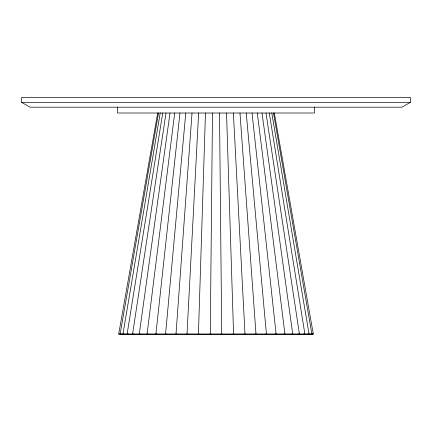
<?xml version="1.0" encoding="UTF-8"?>
<svg xmlns="http://www.w3.org/2000/svg" width="432" height="432" viewBox="0 0 432 432"><rect width="100%" height="100%" fill="white"/><g stroke="black" fill="none" stroke-linecap="round" stroke-linejoin="round"><path stroke-width="0.65" d="M210.276 334.541L212.474 113.011M198.974 334.541L198.434 333.979L205.47 113.011M187.925 334.541L187.007 333.979L198.617 113.011M177.282 334.541L176.002 333.979L192.019 113.011M167.206 334.541L165.58 333.979L185.776 113.011M157.842 334.541L155.893 333.979L179.966 113.011M149.321 334.541L147.085 333.979L174.685 113.011M141.777 334.541L139.282 333.979L170.008 113.011M132.597 333.979L135.351 334.541L132.597 333.979L166.001 113.011M130.027 334.541L127.127 333.979L162.718 113.011M122.953 333.979L126.014 334.541L122.953 333.979L160.218 113.011M120.134 333.979L123.287 334.541L120.134 333.979L158.528 113.011M274.32 113.011L313.281 333.979L310.09 334.541L121.91 334.541L118.719 333.979L157.68 113.011M221.724 334.541L219.526 113.011M221.659 334.541L221.886 333.979M233.026 334.541L233.566 333.979L226.53 113.011M232.956 334.541L233.566 333.979M244.075 334.541L244.993 333.979L233.383 113.011M410.4 102.319L401.981 107.179L30.019 107.179L21.6 102.319L21.6 97.459L410.4 97.459L410.4 102.319L21.6 102.319M244.01 334.541L244.993 333.979M254.718 334.541L255.998 333.979L239.981 113.011M254.653 334.541L255.998 333.979M264.794 334.541L266.42 333.979L246.224 113.011M264.735 334.541L266.42 333.979M274.158 334.541L276.107 333.979L252.034 113.011M274.104 334.541L276.107 333.979M282.679 334.541L284.915 333.979L257.315 113.011M282.631 334.541L284.915 333.979M290.223 334.541L292.718 333.979L261.992 113.011M290.18 334.541L292.718 333.979M299.403 333.979L296.687 334.541L299.403 333.979L265.999 113.011M301.973 334.541L304.873 333.979L269.282 113.011M301.941 334.541L304.873 333.979M309.047 333.979L306.002 334.541L309.047 333.979L271.782 113.011M308.723 334.541L311.866 333.979L273.472 113.011M310.09 334.541L313.281 333.979L118.719 333.979M127.127 333.979L130.059 334.541M139.282 333.979L141.82 334.541M147.085 333.979L149.369 334.541M155.893 333.979L157.896 334.541M165.58 333.979L167.265 334.541M176.002 333.979L177.347 334.541M187.007 333.979L187.99 334.541M198.434 333.979L199.044 334.541M210.114 333.979L210.341 334.541M314.496 107.179L314.496 113.011L117.504 113.011L117.504 107.179"/></g></svg>
